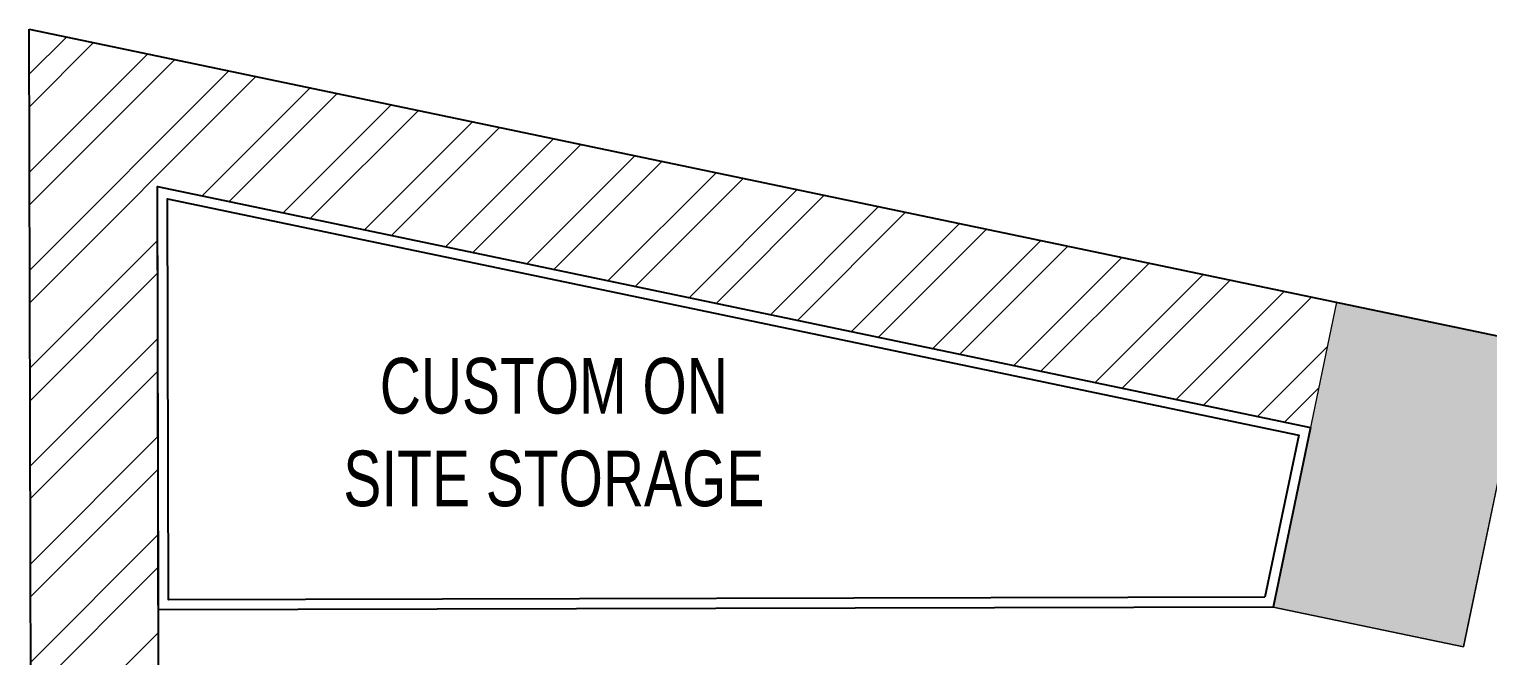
# Model space of a CAD drawing. Header units: feet. Extents: x 6677543 to 6687447, y -5287600 to -5276945.
# Drawn here: x 6677543 to 6680168, y -5278072 to -5276945 of the extents above; entities that cross this region are included whole.
import ezdxf

# ---------------------------------------------------------------- set-up
doc = ezdxf.new("R2010")
doc.units = ezdxf.units.FT
doc.header["$LTSCALE"] = 33
doc.header["$MEASUREMENT"] = 0
for name, color, linetype, lineweight in [('A-COL', 243, 'Continuous', 9), ('column hatch', 5, 'Continuous', 0), ('LENS-DIM', 252, 'Continuous', 5), ('LENS-PARTITION', 21, 'Continuous', 25), ('LENS-TEXT', 31, 'Continuous', 5), ('LN-HATCH', 251, 'Continuous', 0)]:
    doc.layers.add(name, color=color, linetype=linetype, lineweight=lineweight)
doc.layers.add('A-WALL', color=1, linetype='Continuous')
doc.styles.add('LK TXT', font='GILC____.TTF', dxfattribs={"height": 100})

# ---------------------------------------------------------------- blocks, each defined once
blk = doc.blocks.new('A$C8d798a6e')
at = {"layer": 'column hatch'}
h = blk.add_hatch(color=8, dxfattribs=at)
h.dxf.hatch_style = 1
h.paths.add_polyline_path([(573.6844372069462, -986.480192949064), (227.6403910350055, -987.3181149102746), (228.851103246212, -1487.316649084911), (569.024536809884, -1486.49294240959)])
h.paths.add_polyline_path([(3611.006908155978, -981.8010776909067), (3611.003244302235, -980.2879835916682), (3261.041061919183, -981.1353930514306), (3261.005928318948, -981.820175516419), (3262.214982591569, -1481.13401631359), (3612.213956513443, -1480.286517765373)])
h.paths.add_polyline_path([(532.1587154194713, -5449.777664608323), (182.1587154194712, -5450.625165641308), (182.1587154194712, -5742.238590205088), (532.1587154194713, -5742.238590205088)])
h.paths.add_polyline_path([(3382.158715419472, -5442.876584772952), (3032.158715419472, -5443.724085805007), (3032.158715419472, -5742.238590205088), (3382.158715419472, -5742.238590205088)])
h.paths.add_polyline_path([(724.154646160081, 3428.134813574143), (381.5404100129381, 3499.657433697023), (267.1037230361253, 2951.474759149365), (609.7178946286439, 2879.951829789206)])
h.paths.add_polyline_path([(3884.168987052515, 2768.464311182499), (3543.380360743031, 2839.605825136416), (3428.943673767149, 2291.423150588758), (3779.955199126155, 2269.252087379806)])
h.paths.add_polyline_path([(7767.513871246018, -803.975245360285), (7104.316916379146, -802.8845729790628), (7110.95257299114, -1148.886786671355), (7749.472327588126, -1136.641206545755)])
at = {"layer": 'LN-HATCH'}
h = blk.add_hatch(dxfattribs=at)
h.set_pattern_fill('ANSI32', color=256, scale=333, angle=180)
h.set_pattern_definition([(225, (-7770641.831045003, 5275627.411969988), (88.29995930067012, -88.29995930067015), []), (225, (-7770700.697684438, 5275627.411969988), (88.29995930067012, -88.29995930067015), [])])
h.paths.add_polyline_path([(-1740.723745373077, 3707.733705679886), (334.5396278621629, 3274.510978079401), (381.5404100129381, 3499.657433697023), (-1971.409963617101, 3990.848861213774), (-1947.840610300191, -5742.795517822727), (-1717.841284580529, -5742.238590205088)])
h.paths.add_polyline_path([(724.154646160081, 3428.134813574143), (677.1538640093058, 3202.988357956522), (3496.379578592256, 2614.459369518794), (3543.380360743031, 2839.605825136416)])
h.paths.add_polyline_path([(3827.438766459003, 2496.711214562878), (3779.955199126155, 2269.252087379806), (7690.451262108982, 2022.252062801272), (7537.196418902837, -803.5964726861566), (7767.513871246018, -803.975245360285), (7932.458743975498, 2237.424408231862)])
h.paths.add_polyline_path([(7106.542426551692, -918.9290718445556), (3907.112357146107, -980.2879835916682), (3632.158715419472, -5672.238590205088), (3382.158715419472, -5672.238590205088), (3382.158715419472, -5742.238590205088), (3858.451218069531, -5742.238590205088), (4124.270253843627, -1206.165605979971), (7110.95257299114, -1148.886786671355)])
at = {"layer": 'A-COL'}
for p, q in [((381.5404100129381, 3499.657433697023), (267.1037230361253, 2951.474759149365)), ((381.5404100129381, 3499.657433697023), (724.1545816054568, 3428.134504336864)), ((609.7178946286439, 2879.951829789206), (724.154646160081, 3428.134813574143)), ((267.1037230361253, 2951.474759149365), (609.7178946286439, 2879.951829789206))]:
    blk.add_line(p, q, dxfattribs=at)
at = {"layer": 'A-WALL'}
for p, q in [((-1971.409963617101, 3990.848861213774), (3884.168987052515, 2768.464311182499)), ((-1947.840610300191, -5742.795517822727), (-1971.409963617101, 3990.848861213774)), ((-1717.841284580529, -5742.238590205088), (-1740.723745373077, 3707.733705679886)), ((-1740.723745373077, 3707.733705679886), (334.5396278621629, 3274.510978079401))]:
    blk.add_line(p, q, dxfattribs=at)

msp = doc.modelspace()

# ---------------------------------------------------------------- linework, layer by layer
at = {"layer": 'LENS-DIM', "color": 3}
msp.add_lwpolyline([(6683010.572436619, -5278321.459016723), (6680191.347544802, -5277732.927544568), (6680123.911044222, -5278055.96661732), (6679781.29687263, -5277984.443687959), (6679848.732485887, -5277661.407408162), (6677773.46940422, -5277228.184741428), (6677795.656887479, -5286391.14601548)], dxfattribs=at)
at = {"layer": 'LENS-PARTITION'}
msp.add_lwpolyline([(6679781.296872628, -5277984.443687959), (6677775.312395223, -5277989.301042004), (6677773.46940422, -5277228.184741428), (6679848.732386434, -5277661.409342125), (6679781.297233364, -5277984.441959932)], dxfattribs=at)
msp.add_lwpolyline([(6679766.659070099, -5277966.479079625), (6677793.268756813, -5277971.257509134), (6677791.523108306, -5277250.341600168), (6679827.433906956, -5277675.35117744)], close=True, dxfattribs=at)

# ---------------------------------------------------------------- block references
at = {"layer": 'LENS-DIM', "color": 3}
msp.add_blockref('A$C8d798a6e', (6679514.193149593, -5280935.918447108), dxfattribs=at)

# ---------------------------------------------------------------- texts
at = {"layer": 'LENS-TEXT', "color": 0, "linetype": 'Continuous', "ltscale": 3, "insert": (6678486.955068717, -5277670.268990674), "char_height": 100, "attachment_point": 5, "style": 'LK TXT'}
msp.add_mtext_dynamic_manual_height_columns('CUSTOM ON SITE STORAGE', width=783.9636358173434, gutter_width=0.9999999999999992, heights=[0], dxfattribs=at)

doc.saveas('drawing.dxf')
